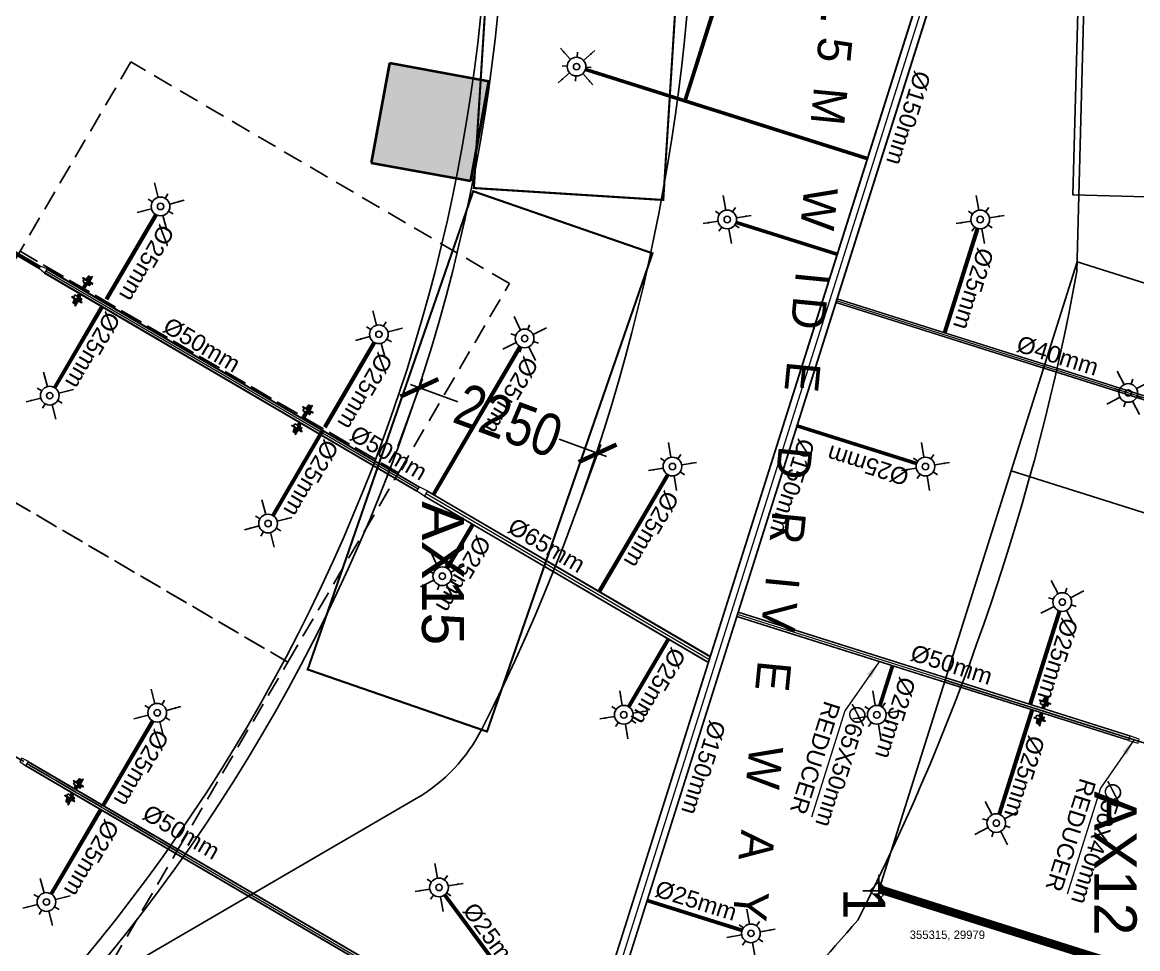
# Model space of a CAD drawing. Header units: inches. Extents: x 257070 to 799932, y -17980 to 269260.
# Drawn here: x 345160 to 358385, y 29292 to 40275 of the extents above; entities that cross this region are included whole.
import ezdxf

# ---------------------------------------------------------------- set-up
doc = ezdxf.new("R2010")
doc.units = ezdxf.units.IN
doc.header["$MEASUREMENT"] = 0
doc.header["$PDMODE"] = 99
doc.header["$PDSIZE"] = 100
doc.linetypes.add('CB_B2_AP$0$Str_00-04$0$HIDDEN4', pattern=[2.38125, 1.5875, -0.79375])
for name, color, linetype in [('0-AES-F-SPRINKLER', 10, 'Continuous'), ('2 wheeler barrier', 170, 'Continuous'), ('basement1_AP$0$A-_ROAD----_E-_-', 2, 'Continuous'), ('DSP_SLAB CO-ORDINATES', 160, 'Continuous'), ('DSP_WALL', 7, 'Continuous'), ('RETAIL', 40, 'Continuous')]:
    doc.layers.add(name, color=color, linetype=linetype)
for name, color, linetype, lineweight in [('0-AES-F-SPRINKLER PIPE', 10, 'Continuous', 15), ('07--DIM-2', 2, 'Continuous', 25), ('E--CONCRETE-4', 4, 'Continuous', 40), ('E--CONCRETE-SHADE', 253, 'Continuous', 20), ('M--TILING-2', 252, 'Continuous', 18), ('TEXT', 7, 'Continuous', 0)]:
    doc.layers.add(name, color=color, linetype=linetype, lineweight=lineweight)
doc.layers.add('A', color=7, linetype='Continuous', true_color=0x469d8b)
doc.layers.add('D', color=7, linetype='Continuous', true_color=0x0096c5)
doc.styles.get("Standard").update_dxf_attribs({"font": 'arial.ttf'})
doc.styles.add('TEXT style 175', font='GOTHIC.TTF')
doc.styles.add('TEXT style 75', font='ARIALN.TTF')
doc.dimstyles.new('75', dxfattribs={"dimscale": 1.5, "dimtxt": 200, "dimasz": 113, "dimexe": 113, "dimexo": 0, "dimgap": 25, "dimtad": 0, "dimdec": 0, "dimrnd": 5, "dimzin": 0, "dimdsep": 46, "dimtxsty": 'TEXT style 75', "dimblk": 'ARCHTICK', "dimcen": 0.09, "dimdle": 113, "dimclrd": 8, "dimclre": 8, "dimclrt": 256, "dimadec": 0, "dimazin": 0, "dimtfac": 1, "dimtdec": 0, "dimtofl": 0, "dimtmove": 1, "dimatfit": 3, "dimldrblk": 'OPEN90', "dimfxl": 0, "dimtolj": 1, "dimtzin": 0, "dimarcsym": 0})
doc.dimstyles.new('ISO-25', dxfattribs={"dimtxt": 2.5, "dimasz": 2.5, "dimexe": 1.25, "dimexo": 0.625, "dimtad": 1, "dimtxsty": 'Standard', "dimcen": 2.5, "dimadec": 0, "dimazin": 0, "dimtfac": 1, "dimtmove": 0, "dimatfit": 3, "dimfxl": 1, "dimarcsym": 0})
doc.dimstyles.new('PLUMBING', dxfattribs={"dimscale": 100, "dimtxt": 1.8, "dimasz": 1.6, "dimexe": 1, "dimexo": 1, "dimgap": 0.5, "dimtad": 2, "dimdec": 0, "dimzin": 0, "dimdsep": 46, "dimtxsty": 'Standard', "dimcen": 1, "dimdle": 1, "dimclrd": 7, "dimclre": 7, "dimclrt": 256, "dimadec": 0, "dimazin": 0, "dimtfac": 1, "dimtdec": 0, "dimtmove": 2, "dimatfit": 3, "dimfxl": 1, "dimtolj": 1, "dimtzin": 0, "dimlwd": -1, "dimlwe": -1, "dimarcsym": 0})

# ---------------------------------------------------------------- blocks, each defined once
blk = doc.blocks.new('axa parking')
at = {"layer": 'RETAIL', "color": 8}
blk.add_lwpolyline([(-98837, 1157627), (-96237, 1157627), (-96237, 1162827), (-98837, 1162827)], close=True, dxfattribs=at)
blk = doc.blocks.new('*U138')
at = {"layer": 'DSP_SLAB CO-ORDINATES', "color": 206}
for p, q in [((0, -188), (0, 188)), ((-188, 0), (188, 0))]:
    blk.add_line(p, q, dxfattribs=at)
at = {"layer": 'DSP_SLAB CO-ORDINATES', "color": 206, "ltscale": 3.5}
blk.add_lwpolyline([(-105, 0), (0, 106), (105, 0), (0, -105), (-105, 0)], dxfattribs=at)
at = {"layer": 'DEFPOINTS', "style": 'TEXT style 175'}
blk.add_attdef('CORDINATE', (367, -572), '', height=100, dxfattribs=at)
at = {"layer": 'DSP_SLAB CO-ORDINATES', "color": 214, "style": 'TEXT style 175'}
blk.add_attdef('NO.', (-422, 33), '', height=500, rotation=270, dxfattribs=at)
blk = doc.blocks.new('_ArchTick')
at = {"color": 0, "linetype": 'ByBlock', "const_width": 0.15}
blk.add_lwpolyline([(-0.5, -0.5), (0.5, 0.5)], dxfattribs=at)
blk = doc.blocks.new('*D351')
at = {"layer": '07--DIM-2', "color": 251, "lineweight": -2, "ltscale": 1000, "transparency": 16777216}
for p, q in [((349614, 35247), (349907, 36047)), ((349762, 35980), (350324, 35774)), ((352087, 35126), (351526, 35333)), ((351727, 34472), (352020, 35271))]:
    blk.add_line(p, q, dxfattribs=at)
at = {"layer": 'DEFPOINTS', "color": 0, "ltscale": 1000, "transparency": 16777216}
for p in [(349868, 35941), (349614, 35247, 0), (351727, 34472, 0)]:
    blk.add_point(p, dxfattribs=at)
at = {"layer": '07--DIM-2', "color": 251, "lineweight": -2, "ltscale": 1000, "transparency": 16777216, "xscale": 350, "yscale": 350, "zscale": 350}
for p, rotation in [((349868, 35941), 159.84583274286), ((351981, 35165), 339.84583274286)]:
    blk.add_blockref('_ArchTick', p, dxfattribs=dict(at, rotation=rotation))
at = {"layer": '07--DIM-2', "ltscale": 1000, "transparency": 16777216, "insert": (350925, 35553), "char_height": 500, "attachment_point": 5, "rotation": 339.8458, "style": 'TEXT style 75'}
blk.add_mtext('\\A1;2250', dxfattribs=at)
blk = doc.blocks.new('_Open90')
at = {"color": 0, "linetype": 'ByBlock', "lineweight": -2}
for p, q in [((-0.5, 0.5), (0, 0)), ((0, 0), (-1, 0)), ((0, 0), (-0.5, -0.5))]:
    blk.add_line(p, q, dxfattribs=at)
blk = doc.blocks.new('A$C3CA070F1')
at = {"layer": '0-AES-F-SPRINKLER'}
h = blk.add_hatch(dxfattribs=at)
h.set_pattern_fill('ANSI31', color=3, scale=0.196883, angle=-34.2335, style=0)
h.set_pattern_definition([(100.766483, (49937.1607, 174049.7081), (1.474466316, 0.280375668), [])])
edge = h.paths.add_edge_path()
edge.add_line((-1, 85), (-1, 84))
edge.add_line((-1, 84), (-6, 84))
edge.add_ellipse((-7, 82), major_axis=(-1.42, -0.27), ratio=1, start_angle=257, end_angle=315)
edge.add_line((-8, 83), (-15, 72))
edge.add_ellipse((-12, 70), major_axis=(-4.25, -0.81), ratio=1, start_angle=-45, end_angle=45)
edge.add_line((-14, 66), (14, 47))
edge.add_line((14, 47), (13, 46))
edge.add_line((13, 46), (-15, 65))
edge.add_ellipse((-12, 70), major_axis=(-5.52, -1.05), ratio=1, start_angle=-45, end_angle=45, ccw=False)
edge.add_line((-16, 73), (-9, 84))
edge.add_ellipse((-7, 82), major_axis=(-2.69, -0.51), ratio=1, start_angle=257, end_angle=315, ccw=False)
edge.add_line((-6, 85), (-1, 85))
h = blk.add_hatch(dxfattribs=at)
h.set_pattern_fill('ANSI31', color=3, scale=0.196883, angle=-124.2335, style=0)
h.set_pattern_definition([(190.766483, (49937.1607, 174049.7081), (-0.280375668, 1.474466316), [])])
edge = h.paths.add_edge_path()
edge.add_line((-1, 54), (7, 48))
edge.add_line((7, 48), (8, 49))
edge.add_line((8, 49), (0, 55))
edge.add_ellipse((-2, 52), major_axis=(-0.69, 3.63), ratio=1, start_angle=315, end_angle=405)
edge.add_line((-6, 54), (-14, 41))
edge.add_ellipse((-11, 39), major_axis=(-0.69, 3.63), ratio=1, start_angle=45, end_angle=135)
edge.add_line((-13, 36), (-9, 33))
edge.add_ellipse((-10, 32), major_axis=(-0.27, 1.42), ratio=1, start_angle=225, end_angle=315, ccw=False)
edge.add_line((-9, 31), (-10, 30))
edge.add_line((-10, 30), (-8, 29))
edge.add_line((-8, 29), (-7, 30))
edge.add_ellipse((-10, 32), major_axis=(-3.3, -0.63), ratio=1, start_angle=135, end_angle=225)
edge.add_line((-8, 35), (-12, 38))
edge.add_ellipse((-11, 39), major_axis=(-1.75, -0.33), ratio=1, start_angle=-45, end_angle=45, ccw=False)
edge.add_line((-13, 40), (-4, 53))
edge.add_ellipse((-2, 52), major_axis=(-1.75, -0.33), ratio=1, start_angle=225, end_angle=315, ccw=False)
at = {"layer": '0-AES-F-SPRINKLER', "color": 3}
for p, q in [((-98, 39), (-97, 43)), ((-98, 38), (-98, 39)), ((-98, 39), (-98, 39)), ((-98, 39), (-98, 39)), ((-98, 37), (-98, 38)), ((-98, 38), (-98, 38)), ((-98, 38), (-98, 38)), ((-98, 38), (-98, 38)), ((-98, 38), (-98, 38)), ((-98, 38), (-98, 38)), ((-98, 38), (-98, 38)), ((-98, 38), (-98, 38)), ((-98, 38), (-98, 38)), ((-98, 38), (-98, 38)), ((-96, 37), (-98, 37)), ((-98, 37), (-98, 37)), ((-98, 37), (-98, 37)), ((-98, 37), (-98, 37)), ((-98, 37), (-98, 37)), ((-98, 37), (-98, 37)), ((-98, 37), (-98, 37)), ((-98, 37), (-98, 37)), ((-98, 37), (-98, 37)), ((-98, 37), (-98, 37)), ((-98, 37), (-98, 37)), ((-98, 37), (-98, 37)), ((-98, 37), (-98, 37)), ((-98, 37), (-98, 37)), ((-98, 37), (-98, 37)), ((-98, 37), (-98, 37)), ((-98, 37), (-98, 37)), ((-97, 37), (-98, 37)), ((-98, 37), (-98, 37)), ((-98, 37), (-98, 37)), ((-98, 37), (-98, 37)), ((-98, 37), (-98, 37)), ((-98, 37), (-98, 37)), ((-98, 37), (-98, 37)), ((-98, 37), (-98, 37)), ((-98, 37), (-98, 37)), ((-98, 37), (-98, 37)), ((-98, 37), (-98, 37)), ((-98, 37), (-98, 37)), ((-98, 37), (-98, 37)), ((-98, 37), (-98, 37)), ((-97, 45), (-79, 71)), ((-96, 40), (-97, 40)), ((-97, 40), (-97, 40)), ((-97, 40), (-97, 40)), ((-97, 40), (-97, 39)), ((-97, 39), (-97, 39)), ((-97, 39), (-97, 39)), ((-97, 39), (-97, 39)), ((-97, 39), (-97, 39)), ((-97, 39), (-97, 39)), ((-97, 39), (-97, 39)), ((-97, 39), (-97, 39)), ((-97, 39), (-97, 38)), ((-97, 38), (-97, 38)), ((-97, 38), (-97, 38)), ((-97, 38), (-97, 38)), ((-97, 38), (-97, 38)), ((-97, 38), (-97, 38)), ((-97, 38), (-97, 38)), ((-97, 38), (-97, 38)), ((-97, 38), (-97, 38)), ((-97, 38), (-97, 38)), ((-97, 38), (-97, 38)), ((-97, 38), (-97, 37)), ((-97, 37), (-97, 37)), ((-97, 37), (-97, 37)), ((-97, 37), (-97, 37)), ((-95, 46), (-96, 42)), ((-96, 42), (-96, 42)), ((-96, 42), (-96, 41)), ((-96, 41), (-96, 41)), ((-96, 41), (-96, 41)), ((-96, 41), (-96, 41)), ((-96, 41), (-96, 41)), ((-96, 41), (-96, 41)), ((-96, 41), (-96, 41)), ((-96, 41), (-96, 41)), ((-96, 41), (-96, 41)), ((-96, 41), (-96, 40)), ((-96, 40), (-96, 40)), ((-96, 40), (-96, 40)), ((-96, 40), (-96, 40)), ((-96, 40), (-96, 40)), ((-95, 37), (-96, 37)), ((-96, 37), (-96, 37)), ((-96, 37), (-96, 37)), ((-96, 37), (-96, 37)), ((-96, 37), (-96, 37)), ((-94, 38), (-95, 38)), ((-95, 38), (-95, 38)), ((-95, 38), (-95, 38)), ((-95, 38), (-95, 38)), ((-95, 38), (-95, 38)), ((-95, 38), (-95, 38)), ((-95, 38), (-95, 38)), ((-95, 38), (-95, 38)), ((-95, 38), (-95, 38)), ((-95, 38), (-95, 37)), ((-95, 37), (-95, 37)), ((-95, 37), (-95, 37)), ((-95, 37), (-95, 37)), ((-95, 37), (-95, 37)), ((-95, 37), (-95, 37)), ((-95, 37), (-95, 37)), ((-95, 37), (-95, 37)), ((-95, 37), (-95, 37)), ((-95, 37), (-95, 37)), ((-95, 37), (-95, 37)), ((-95, 37), (-95, 37)), ((-95, 37), (-95, 37)), ((-95, 37), (-95, 37)), ((-95, 37), (-95, 37)), ((-95, 37), (-95, 37)), ((-95, 37), (-95, 37)), ((-94, 88), (-93, 90)), ((-72, 73), (-94, 88)), ((-94, 43), (-94, 48)), ((-93, 43), (-94, 43)), ((-94, 43), (-94, 43)), ((-94, 43), (-94, 43)), ((-94, 43), (-94, 43)), ((-94, 43), (-94, 43)), ((-94, 43), (-94, 41)), ((-94, 43), (-94, 43)), ((-94, 43), (-94, 43)), ((-94, 43), (-94, 43)), ((-94, 43), (-94, 43)), ((-94, 43), (-94, 43)), ((-94, 43), (-94, 43)), ((-94, 43), (-94, 43)), ((-94, 43), (-94, 43)), ((-94, 43), (-94, 43)), ((-94, 43), (-94, 43)), ((-94, 43), (-94, 43)), ((-94, 41), (-94, 41)), ((-94, 41), (-94, 41)), ((-94, 41), (-94, 41)), ((-94, 41), (-94, 41)), ((-94, 41), (-94, 41)), ((-94, 41), (-94, 41)), ((-94, 41), (-94, 41)), ((-94, 41), (-94, 40)), ((-94, 40), (-94, 40)), ((-94, 40), (-94, 40)), ((-94, 40), (-94, 40)), ((-94, 40), (-94, 40)), ((-94, 40), (-94, 40)), ((-94, 40), (-94, 40)), ((-94, 40), (-94, 40)), ((-94, 40), (-94, 39)), ((-94, 39), (-94, 39)), ((-94, 39), (-94, 39)), ((-94, 39), (-94, 39)), ((-94, 39), (-94, 39)), ((-94, 39), (-94, 39)), ((-94, 39), (-94, 39)), ((-94, 39), (-94, 39)), ((-94, 39), (-94, 38)), ((-93, 90), (-59, 67)), ((-93, 47), (-93, 49)), ((-91, 47), (-93, 43)), ((-93, 46), (-93, 47)), ((-92, 46), (-93, 46)), ((-93, 46), (-93, 46)), ((-93, 46), (-93, 46)), ((-93, 46), (-93, 46)), ((-93, 46), (-93, 46)), ((-93, 46), (-93, 46)), ((-93, 46), (-93, 46)), ((-93, 46), (-93, 46)), ((-93, 46), (-93, 46)), ((-93, 46), (-93, 46)), ((-93, 46), (-93, 46)), ((-93, 46), (-93, 46)), ((-93, 46), (-93, 46)), ((-93, 46), (-93, 46)), ((-93, 46), (-93, 46)), ((-93, 46), (-93, 46)), ((-93, 46), (-93, 46)), ((-93, 46), (-93, 46)), ((-93, 46), (-93, 46)), ((-93, 46), (-93, 46)), ((-91, 42), (-93, 43)), ((-93, 43), (-93, 43)), ((-93, 43), (-93, 43)), ((-93, 43), (-93, 43)), ((-93, 43), (-93, 43)), ((-93, 43), (-93, 43)), ((-93, 43), (-93, 43)), ((-93, 43), (-93, 43)), ((-93, 43), (-93, 43)), ((-93, 43), (-93, 43)), ((-93, 43), (-93, 43)), ((-93, 43), (-93, 43)), ((-93, 43), (-93, 43)), ((-93, 43), (-93, 43)), ((-93, 43), (-93, 43)), ((-93, 43), (-93, 43)), ((-93, 43), (-93, 43)), ((-93, 43), (-93, 43)), ((-93, 43), (-93, 43)), ((-93, 43), (-93, 43)), ((-93, 43), (-93, 43)), ((-93, 43), (-93, 43)), ((-93, 43), (-93, 43)), ((-85, 66), (-92, 55)), ((-90, 50), (-92, 46)), ((-92, 46), (-92, 46)), ((-92, 46), (-92, 46)), ((-92, 46), (-92, 46)), ((-92, 46), (-92, 46)), ((-92, 46), (-92, 46)), ((-90, 47), (-91, 47)), ((-90, 43), (-91, 42)), ((-91, 42), (-91, 42)), ((-91, 42), (-91, 42)), ((-91, 42), (-91, 42)), ((-91, 42), (-91, 42)), ((-91, 42), (-91, 42)), ((-91, 42), (-91, 42)), ((-91, 42), (-91, 42)), ((-91, 42), (-91, 42)), ((-91, 42), (-91, 42)), ((-91, 42), (-91, 42)), ((-91, 42), (-91, 42)), ((-91, 42), (-91, 42)), ((-91, 42), (-91, 42)), ((-91, 42), (-91, 42)), ((-91, 42), (-91, 42)), ((-88, 57), (-90, 49)), ((-89, 54), (-90, 51)), ((-90, 50), (-90, 50)), ((-88, 47), (-90, 43)), ((-90, 47), (-88, 47)), ((-90, 43), (-90, 43)), ((-90, 43), (-90, 43)), ((-90, 43), (-90, 43)), ((-89, 55), (-89, 55)), ((-88, 46), (-88, 47)), ((-87, 59), (-87, 59)), ((-87, 59), (-87, 59)), ((-86, 57), (-87, 49)), ((-87, 49), (-83, 28)), ((-85, 58), (-85, 58)), ((-77, 43), (-85, 49)), ((-83, 28), (-60, 9)), ((-77, 70), (-82, 63)), ((-80, 66), (-82, 67)), ((-45, 31), (-81, -23)), ((-78, 63), (-80, 65)), ((-79, 71), (-77, 70)), ((-71, 26), (-79, 31)), ((-57, 13), (-79, 28)), ((-70, 64), (-78, 63)), ((-78, -29), (-40, 27)), ((-69, 55), (-75, 59)), ((-66, 54), (-74, 42)), ((-74, 42), (-71, 26)), ((-73, 44), (-71, 43)), ((-69, 47), (-72, 43)), ((-71, 43), (-70, 43)), ((-71, 26), (-55, 15)), ((-70, 43), (-66, 49)), ((-66, 50), (-68, 52)), ((-61, 65), (-67, 69)), ((-62, 66), (-67, 65)), ((-50, 57), (-66, 54)), ((-66, 49), (-66, 50)), ((-47, 28), (-63, 40)), ((-59, 67), (-61, 65)), ((-57, 67), (-60, 66)), ((-60, 44), (-42, 32)), ((-50, 57), (-58, 62)), ((-19, 46), (-57, 67)), ((-17, 37), (-55, 63)), ((-29, 42), (-50, 57)), ((-13, 9), (-45, 31)), ((-36, 42), (-44, 30)), ((-43, 33), (-35, 46)), ((-39, -30), (-13, 9)), ((-37, 25), (-28, 38)), ((-35, 41), (-36, 42)), ((-32, 32), (-35, 39)), ((-30, 52), (-16, 73)), ((-29, 20), (-17, 37)), ((-28, 38), (-26, 40)), ((-21, 32), (-28, 37)), ((-23, 16), (-12, 33)), ((-1, 26), (-23, -9)), ((-22, 15), (-12, 31)), ((-9, 32), (-21, 14)), ((2, 24), (-20, -11)), ((-20, -8), (-1, 22)), ((-17, 37), (-19, 46)), ((-19, 13), (-10, 29)), ((-7, 30), (-18, 12)), ((-17, 37), (-17, 37)), ((4, 22), (-17, -13)), ((-17, -10), (1, 20)), ((-16, 73), (-9, 84)), ((-16, 11), (-7, 27)), ((-8, 83), (-15, 72)), ((13, 46), (-15, 65)), ((-4, 28), (-15, 10)), ((-1, 84), (-14, 66)), ((-14, 66), (14, 47)), ((-6, 54), (-14, 41)), ((-12, 33), (-14, 33)), ((-14, -15), (7, 20)), ((-14, -12), (4, 18)), ((-13, 40), (-4, 53)), ((-13, 36), (-9, 33)), ((-13, 9), (-4, 24)), ((-2, 34), (-12, 41)), ((-8, 35), (-12, 38)), ((-12, 31), (-12, 33)), ((-9, 32), (-12, 31)), ((7, 16), (-11, -13)), ((-10, 29), (-9, 32)), ((-9, 31), (-10, 30)), ((-7, 30), (-10, 29)), ((-10, 30), (-8, 29)), ((9, 17), (-10, -14)), ((-9, -13), (9, 13)), ((-8, 29), (-7, 30)), ((8, 49), (-7, 27)), ((-7, 27), (-7, 30)), ((-4, 28), (-7, 27)), ((-6, 85), (-1, 85)), ((-1, 84), (-6, 84)), ((5, 44), (-5, 51)), ((-4, 24), (-4, 28)), ((-1, 26), (-4, 24)), ((-1, 85), (-1, 84)), ((-1, 54), (7, 48)), ((13, 46), (-1, 25)), ((-1, 22), (-1, 26)), ((2, 24), (-1, 22)), ((8, 49), (0, 55)), ((1, 20), (2, 24)), ((4, 22), (1, 20)), ((4, 18), (4, 22)), ((7, 20), (4, 18)), ((7, 48), (8, 49)), ((7, 16), (7, 20)), ((9, 17), (7, 16)), ((9, 15), (9, 17)), ((14, 47), (13, 46)), ((-82, -25), (-80, -30)), ((-80, -30), (-78, -29)), ((-66, -11), (-39, -30)), ((-23, -7), (-23, -9)), ((-23, -9), (-20, -8)), ((-20, -8), (-20, -11)), ((-20, -11), (-17, -10)), ((-17, -10), (-17, -13)), ((-17, -13), (-14, -12)), ((-14, -12), (-14, -15)), ((-14, -15), (-11, -13)), ((-11, -13), (-11, -14)), ((-11, -14), (-11, -14))]:
    blk.add_line(p, q, dxfattribs=at)
for centre, major_axis, start_param, end_param in [((-95, 43), (-0.41, 2.13), 0.784914, 1.034983), ((-95, 43), (-2.74, -0.52), -0.560204, -0.324923), ((-93, 46), (-0.51, 2.68), 0.787914, 1.247507), ((-93, 48), (-1.75, -0.33), -0.775969, -0.160442), ((-91, 54), (-0.29, 1.52), 0.785398, 2.356194), ((-92, 49), (-0.33, 1.74), 0.791774, 1.412986), ((-89, 55), (-0.103, 0.54), 0.916881, 1.969618), ((-93, 51), (-3.09, -0.59), 2.526084, 2.789089), ((-95, 50), (-5.72, -1.09), 2.374727, 2.798549), ((-91, 55), (-0.33, 1.74), 4.197625, 4.773282), ((-84, 57), (-3.79, -0.72), -0.784768, -0.363877), ((-93, 50), (-5.72, -1.09), 2.377207, 2.798549), ((-80, 54), (-1.57, 8.26), 0.010205, 0.785398), ((-84, 56), (-0.35, 1.85), 0.785501, 1.132999), ((-83, 65), (-1.52, -0.29), 3.926991, 5.497787), ((-80, 54), (-5.9, -1.12), 4.155645, 5.497787), ((-80, 54), (-8.26, -1.57), 4.155621, 4.722594), ((-75, 68), (-8.26, -1.57), 1.014052, 3.151797), ((-75, 63), (-2.79, -0.53), -0.113999, 0.093951), ((-75, 68), (-1.12, 5.9), 2.584882, 5.497787), ((-75, 46), (-0.53, 2.79), 2.356194, 3.926991), ((-75, 68), (-1.57, 8.26), 4.722594, 5.497787), ((-70, 53), (-2.79, -0.53), 2.356194, 3.926991), ((-65, 44), (-3.72, -0.71), -0.403281, 1.321745), ((-65, 44), (-0.71, 3.72), 4.96144, 6.686466), ((-65, 37), (-0.56, 2.96), 5.497794, 6.034125), ((-59, 47), (-2.96, -0.56), 0.24906, 0.785391), ((-60, 60), (-2.83, -0.54), 3.926991, 4.712389), ((-33, 40), (-0.45, 2.36), 0.803442, 1.867502), ((-30, 39), (-2.79, -0.53), 2.356194, 3.926991), ((-24, 39), (-0.53, 2.79), 5.497787, 7.068583), ((-12, 70), (-5.52, -1.05), -0.785398, 0.785398), ((-15, 35), (-0.54, 2.83), 0.785398, 3.403392), ((-12, 70), (-4.25, -0.81), -0.785398, 0.785398), ((-11, 39), (-0.69, 3.63), 0.785398, 2.356194), ((-11, 39), (-1.75, -0.33), -0.785398, 0.785398), ((-7, 82), (-2.69, -0.51), 4.485496, 5.497787), ((-10, 32), (-0.27, 1.42), 3.926991, 5.497787), ((-7, 82), (-1.42, -0.27), 4.485496, 5.497787), ((-10, 32), (-3.3, -0.63), 2.356194, 3.926991), ((-2, 52), (-0.69, 3.63), 5.497787, 7.068583), ((-2, 52), (-1.75, -0.33), 3.926991, 5.497787), ((6, 14), (-0.54, 2.83), 3.926991, 4.712389), ((-79, -24), (-0.51, 2.69), 0.785398, 1.797689), ((-11, -11), (-2.83, -0.54), 1.570796, 2.356194)]:
    blk.add_ellipse(centre, major_axis=major_axis, ratio=1, start_param=start_param, end_param=end_param, dxfattribs=at)
at = {"layer": '0-AES-F-SPRINKLER', "color": 3, "extrusion": (0, 0, -1)}
for centre, major_axis, start_param, end_param in [((-86, 47), (-0.53, 2.79), -0.113999, 0.785398), ((-77, 34), (-0.54, 2.83), 3.926991, 4.712389)]:
    blk.add_ellipse(centre, major_axis=major_axis, ratio=1, start_param=start_param, end_param=end_param, dxfattribs=at)
blk = doc.blocks.new('*U603')
at = {"layer": '0-AES-F-SPRINKLER'}
for p, q in [((171672, 56809), (171672, 56871)), ((171562, 56699), (171500, 56699)), ((171783, 56699), (171845, 56699)), ((171672, 56588), (171672, 56526))]:
    blk.add_line(p, q, dxfattribs=at)
for radius in [111, 37.8]:
    blk.add_circle((171672, 56699), radius, dxfattribs=at)
at = {"layer": '0-AES-F-SPRINKLER PIPE'}
for points, override in [([(171468, 56903), (171594, 56777)], {"dimasz": 70, "dimtad": 0, "dimfxl": 13, "dimarcsym": 1}), ([(171877, 56903), (171751, 56777)], {"dimasz": 70, "dimtad": 0, "dimfxl": 13, "dimarcsym": 1}), ([(171468, 56494), (171594, 56620)], {"dimasz": 70, "dimtad": 0, "dimfxl": 13, "dimarcsym": 1}), ([(171877, 56494), (171751, 56620)], {"dimasz": 70, "dimgap": 0.625, "dimtad": 0, "dimfxl": 13, "dimarcsym": 1})]:
    blk.add_leader(points, dimstyle='ISO-25', override=override, dxfattribs=at)

msp = doc.modelspace()

# ---------------------------------------------------------------- hatches: boundary and pattern name
at = {"layer": 'E--CONCRETE-SHADE', "ltscale": 3.5}
h = msp.add_hatch(color=8, dxfattribs=at)
h.dxf.hatch_style = 1
h.paths.add_polyline_path([(350692.7, 39574.5), (349512, 39788.8), (349297.7, 38608), (350478.4, 38393.8)])

# ---------------------------------------------------------------- linework, layer by layer
at = {"layer": '0-AES-F-SPRINKLER PIPE', "ltscale": 1000, "elevation": 0}
for points in [[(347721.3, 59265.1), (351347.3, 57497.2, -0.198641), (351461.3, 57368.4), (356550.6, 42644.1, -0.1609797), (356552.5, 42502.9), (352306.7, 29047.4, -0.1582105), (352226, 28934.3), (351091, 28093.6)], [(347724.5, 59271.9), (351350.5, 57503.9, -0.198641), (351468.4, 57370.9), (356557.7, 42646.6, -0.1609797), (356559.7, 42500.7), (352313.8, 29045.1, -0.1582105), (352230.5, 28928.2), (351095.5, 28087.6)], [(347652.2, 59123.6), (351278.2, 57355.6, -0.198641), (351312.4, 57317), (356401.7, 42592.7, -0.1609797), (356402.3, 42550.3), (352156.5, 29094.8, -0.1582105), (352132.3, 29060.8), (350997.3, 28220.2)], [(347655.5, 59130.3), (351281.5, 57362.4, -0.198641), (351319.5, 57319.4), (356408.8, 42595.1, -0.1609797), (356409.5, 42548.1), (352163.6, 29092.5, -0.1582105), (352136.7, 29054.8), (351001.7, 28214.1)], [(347688.4, 59197.7), (351314.4, 57429.8, -0.198641), (351390.4, 57343.9), (356479.7, 42619.6, -0.1609797), (356481, 42525.5), (352235.1, 29069.9, -0.1582105), (352181.4, 28994.5), (351046.4, 28153.9)], [(345218.7, 31485.6), (349248.3, 29125.7, -0.1012188), (349263.3, 29112.3), (350302.7, 27708.9)], [(345231.4, 31507.2), (349261, 29147.3, -0.1012188), (349283.3, 29127.2), (350322.8, 27723.7)], [(345233.9, 31511.5), (349263.5, 29151.6, -0.1012188), (349287.4, 29130.2), (350326.8, 27726.7)], [(345203.6, 31459.7), (349233.2, 29099.8, -0.1012188), (349239.1, 29094.5), (350278.6, 27691)], [(345206.1, 31464), (349235.7, 29104.1, -0.1012188), (349243.2, 29097.4), (350282.6, 27694)]]:
    msp.add_lwpolyline(points, format="xyb", dxfattribs=at)
for points in [[(353470.7, 40837.3), (353005.9, 39364.3)], [(353473.4, 40836), (353008.8, 39363.4)], [(353485.1, 40831.6), (353020.7, 39359.7)], [(353497.3, 40828.5), (353032.6, 39355.9)], [(353500.3, 40827.9), (353035.5, 39355)], [(351832.2, 39702.2), (355171.1, 38648.6)], [(351833.5, 39704.9), (355172, 38651.5)], [(351837.9, 39716.6), (355175.8, 38663.4)], [(351841, 39728.8), (355179.6, 38675.3)], [(351841.6, 39731.7), (355180.5, 38678.2)], [(346731.1, 38005.3), (346141.8, 36999)], [(346733.5, 38003.5), (346144.4, 36997.5)], [(346744, 37996.6), (346155.2, 36991.1)], [(346755.1, 37990.9), (346165.9, 36984.8)], [(346757.9, 37989.7), (346168.5, 36983.3)], [(353618.5, 37889.5), (354812.7, 37512.6)], [(353619.8, 37892.2), (354813.6, 37515.5)], [(353624.2, 37903.9), (354817.4, 37527.4)], [(353627.3, 37916), (354821.1, 37539.3)], [(353627.8, 37919), (354822, 37542.2)], [(356470.7, 37837.3), (356079.7, 36598.3)], [(356473.4, 37836), (356082.6, 36597.4)], [(356485.1, 37831.6), (356094.5, 36593.6)], [(356497.3, 37828.5), (356106.4, 36589.9)], [(356500.3, 37827.9), (356109.3, 36589)], [(345895.7, 37173.2), (345861.8, 37115.4)], [(345898.3, 37171.7), (345864.4, 37113.9)], [(345909, 37165.4), (345875.2, 37107.5)], [(345831.5, 37063.6), (345817.6, 37039.9)], [(345834.1, 37062.1), (345820.2, 37038.4)], [(345844.8, 37055.8), (345831, 37032.1)], [(345855.6, 37049.4), (345841.8, 37025.8)], [(345858.2, 37047.9), (345844.3, 37024.2)], [(345919.8, 37159.1), (345885.9, 37101.2)], [(345922.4, 37157.6), (345888.5, 37099.7)], [(346090.7, 36911.8), (345528.2, 35951.2)], [(346093.3, 36910.3), (345530.9, 35950)], [(346104.1, 36903.9), (345542.1, 35944.3)], [(346114.9, 36897.6), (345552.5, 35937.4)], [(359590, 35440.3), (354807.9, 36949.3)], [(359591.2, 35444.1), (354809.2, 36953.1)], [(359597.2, 35463.2), (354815.2, 36972.2)], [(359603.2, 35482.3), (354821.2, 36991.2)], [(359604.5, 35486.1), (354822.4, 36995.1)], [(346117.5, 36896.1), (345554.9, 35935.5)], [(349319.9, 36489.3), (348730.5, 35482.9)], [(349322.3, 36487.4), (348733.1, 35481.4)], [(349332.7, 36480.5), (348743.9, 35475.1)], [(349343.8, 36474.8), (348754.7, 35468.8)], [(349346.6, 36473.6), (348757.3, 35467.2)], [(351047.8, 36439.7), (350022.3, 34688.6)], [(351050.2, 36437.9), (350024.9, 34687.1)], [(351060.6, 36430.9), (350035.7, 34680.8)], [(351071.8, 36425.2), (350046.5, 34674.5)], [(351074.5, 36424), (350049, 34673)], [(348505.6, 35644.7), (348471.8, 35586.9)], [(348508.2, 35643.2), (348474.3, 35585.3)], [(348519, 35636.9), (348485.1, 35579)], [(348529.8, 35630.6), (348495.9, 35572.7)], [(348532.4, 35629.1), (348498.5, 35571.2)], [(348441.4, 35535.1), (348427.6, 35511.4)], [(348444, 35533.6), (348430.1, 35509.9)], [(348454.8, 35527.3), (348440.9, 35503.6)], [(348465.6, 35520.9), (348451.7, 35497.2)], [(348468.2, 35519.4), (348454.3, 35495.7)], [(355759.9, 35026.6), (354342.4, 35473.9)], [(355760.4, 35029.6), (354343.3, 35476.8)], [(355763.5, 35041.7), (354347.1, 35488.7)], [(355767.9, 35053.4), (354350.8, 35500.6)], [(355769.2, 35056.2), (354351.7, 35503.5)], [(348706.3, 35441.5), (348116.9, 34435.1)], [(348708.8, 35440), (348119.7, 34433.9)], [(348719.6, 35433.6), (348130.8, 34428.2)], [(348730.4, 35427.3), (348141.2, 34421.3)], [(348733, 35425.8), (348143.6, 34419.5)], [(352800.4, 34921.5), (351989.3, 33536.7)], [(352802.8, 34919.7), (351991.9, 33535.1)], [(352813.2, 34912.7), (352002.7, 33528.8)], [(352824.3, 34907), (352013.5, 33522.5)], [(352827.1, 34905.8), (352016.1, 33521)], [(350486.1, 34327.8), (350183, 33810.4)], [(350488.6, 34326.3), (350185.8, 33809.2)], [(350499.4, 34320), (350197, 33803.5)], [(350510.2, 34313.7), (350207.4, 33796.6)], [(350512.8, 34312.2), (350209.8, 33794.8)], [(358274.9, 31759.4), (353632.6, 33224.3)], [(358276.4, 31764.2), (353634.1, 33229.1)], [(358283.9, 31788.1), (353641.6, 33252.9)], [(358291.5, 31811.9), (353649.1, 33276.8)], [(358293, 31816.7), (353650.6, 33281.5)], [(357443.6, 33301.3), (357091.5, 32185.3)], [(357446.4, 33300), (357094.4, 32184.4)], [(357458.1, 33295.6), (357106.3, 32180.6)], [(357470.2, 33292.5), (357118.2, 32176.9)], [(357473.2, 33292), (357121.1, 32176)], [(352804.7, 32969.9), (352334.5, 32167)], [(352807.3, 32968.4), (352337.2, 32165.9)], [(352818, 32962.1), (352348.4, 32160.2)], [(352828.8, 32955.8), (352358.8, 32153.2)], [(352831.4, 32954.3), (352361.2, 32151.4)], [(355460.1, 32647.6), (355310.6, 32173.8)], [(355463, 32646.7), (355313.6, 32173.3)], [(355474.9, 32643), (355325.7, 32170.2)], [(355486.8, 32639.2), (355337.4, 32165.8)], [(355489.7, 32638.3), (355340.2, 32164.5)], [(357255, 32171.4), (357247.2, 32146.6)], [(357257.9, 32170.5), (357250.1, 32145.7)], [(357269.8, 32166.8), (357262, 32142)], [(357281.8, 32163), (357273.9, 32138.2)], [(357284.6, 32162.1), (357276.8, 32137.3)], [(357118.7, 32130.6), (356727.3, 30890.2)], [(357121.6, 32129.7), (356730.3, 30889.7)], [(357133.5, 32125.9), (356742.4, 30886.6)], [(357145.4, 32122.2), (356754.1, 30882.2)], [(357148.3, 32121.2), (356756.9, 30880.9)], [(357229.2, 32089.4), (357221.3, 32064.6)], [(357232, 32088.5), (357224.2, 32063.7)], [(357244, 32084.8), (357236.1, 32060)], [(357255.9, 32081), (357248, 32056.2)], [(357258.7, 32080.1), (357250.9, 32055.3)], [(346692, 32002.2), (346105.6, 31001)], [(346694.4, 32000.3), (346108.2, 30999.5)], [(346704.8, 31993.4), (346119, 30993.2)], [(346715.9, 31987.7), (346129.8, 30986.8)], [(346718.7, 31986.5), (346132.4, 30985.3)], [(345784.8, 31212.1), (345774.7, 31194.8)], [(345787.4, 31210.5), (345777.2, 31193.3)], [(345744.3, 31143), (345734.2, 31125.8)], [(345746.9, 31141.5), (345736.8, 31124.3)], [(345757.7, 31135.2), (345747.6, 31117.9)], [(345768.5, 31128.9), (345758.4, 31111.6)], [(345771.1, 31127.4), (345761, 31110.1)], [(345798.1, 31204.2), (345788, 31187)], [(345808.9, 31197.9), (345798.8, 31180.7)], [(345811.5, 31196.4), (345801.4, 31179.1)], [(346075.3, 30949.2), (345489, 29948)], [(346077.9, 30947.7), (345491.7, 29946.8)], [(346088.7, 30941.4), (345502.9, 29941.1)], [(346099.5, 30935.1), (345513.3, 29934.2)], [(346102, 30933.5), (345515.7, 29932.4)], [(350154.3, 29920.4), (351264.6, 28421.3)], [(350157, 29921.9), (351267.1, 28423.1)], [(350167.4, 29928.7), (351277.1, 28430.5)], [(350177.1, 29936.8), (351287.1, 28438)], [(350179.2, 29938.8), (351289.6, 28439.8)], [(353690.8, 29491.7), (352566.7, 29846.4)], [(353691.3, 29494.7), (352567.6, 29849.3)], [(353694.4, 29506.8), (352571.3, 29861.2)], [(353698.8, 29518.5), (352575.1, 29873.1)], [(353700.1, 29521.3), (352576, 29876)]]:
    msp.add_lwpolyline(points, dxfattribs=at)
at = {"layer": '0-AES-F-SPRINKLER PIPE', "ltscale": 1000}
for points in [[(344361.6, 40094.7), (343443, 38526.1, 0.4142136), (343457.4, 38470.7), (345360.2, 37356.4)], [(344364, 40092.9), (343445.6, 38524.6, 0.4142136), (343459, 38473.3), (345361.7, 37359)], [(344374.4, 40085.9), (343456.3, 38518.3, 0.4142136), (343465.3, 38484.1), (345368, 37369.8)], [(344385.5, 40080.2), (343467.1, 38512, 0.4142136), (343471.6, 38494.9), (345374.3, 37380.6)], [(344388.3, 40079), (343469.7, 38510.5, 0.4142136), (343473.1, 38497.5), (345375.9, 37383.2)]]:
    msp.add_lwpolyline(points, format="xyb", dxfattribs=at)
for points in [[(345453.7, 37354.4), (345423.3, 37302.6), (345360.2, 37356.4), (345375.9, 37383.2)], [(349966, 34721.6), (349927.1, 34655.2), (349839.3, 34716.4), (349869.6, 34768.2)]]:
    msp.add_lwpolyline(points, close=True, dxfattribs=at)
for points in [[(345423.3, 37302.6), (349839.3, 34716.4)], [(345425.9, 37306.9), (349841.8, 34720.7)], [(345438.5, 37328.5), (349854.5, 34742.3)], [(345451.1, 37350.1), (349867.1, 34763.9)], [(345453.7, 37354.4), (349869.6, 34768.2)], [(349927.1, 34655.2), (353279.9, 32691.6)], [(349930.2, 34660.3), (353282.9, 32696.8)], [(349946.6, 34688.4), (353299.3, 32724.9)], [(349963, 34716.4), (353315.7, 32752.9)], [(349966, 34721.6), (353318.8, 32758.1)]]:
    msp.add_lwpolyline(points, dxfattribs=at)
at = {"layer": '0-AES-F-SPRINKLER PIPE', "ltscale": 1000, "elevation": 0}
for points in [[(358293, 31816.7), (358274.9, 31759.4), (358389.7, 31729.5), (358404.1, 31775.3)], [(345153.3, 31551.8), (345129, 31510.3), (345203.6, 31459.7), (345233.9, 31511.5)]]:
    msp.add_lwpolyline(points, close=True, dxfattribs=at)
at = {"layer": '2 wheeler barrier', "color": 8, "ltscale": 1000, "const_width": 25, "elevation": 0}
for points in [[(350514.2, 38310.1), (352759.8, 38168.6), (353137.2, 44156.7), (350891.6, 44298.2)], [(350506.6, 38272.1), (352632.8, 37536.1), (350670.2, 31866.2), (348544, 32602.2)]]:
    msp.add_lwpolyline(points, close=True, dxfattribs=at)
at = {"layer": '2 wheeler barrier', "color": 8, "const_width": 100, "elevation": 0}
msp.add_lwpolyline([(355320.8, 29996.7), (360279.8, 28431.9), (362159.1, 28473.2)], dxfattribs=at)
at = {"layer": 'A', "color": 8, "ltscale": 1000, "elevation": 0}
msp.add_lwpolyline([(348856.8, 51071), (340648.2, 48301.2, -0.5269947), (331366.7, 30407.3), (332242.5, 21798.7, 0.5085007), (348856.8, 51071, 2.4611086)], format="xyb", dxfattribs=at)
at = {"layer": 'basement1_AP$0$A-_ROAD----_E-_-', "color": 8}
msp.add_line((349830.6, 31071.4, 0), (345748.4, 28696, 0), dxfattribs=at)
at = {"layer": 'basement1_AP$0$A-_ROAD----_E-_-', "color": 8, "elevation": 0}
msp.add_lwpolyline([(357665, 37320.2), (358260.9, 59961.6)], dxfattribs=at)
at = {"layer": 'basement1_AP$0$A-_ROAD----_E-_-', "color": 8}
for centre, radius, start, end in [((329843.3, 42439.4, 0), 23288.8, 333.07718, 19.51561), ((329843.3, 42439.4, 0), 28288.8, 333.07718, 349.57423), ((348824.7, 32800.1, 0), 2000, 300.19509, 333.07718), ((412301.8, -20644.7, 0), 76180.9, 138.704267, 141.104019)]:
    msp.add_arc(centre, radius, start, end, dxfattribs=at)
at = {"layer": 'DSP_WALL', "color": 8, "ltscale": 3.5}
for radius, start, end in [(21026.8, 275.96564, 24.82218), (20826.8, 276.51506, 24.32853)]:
    msp.add_arc((329879.4, 42491, 0), radius, start, end, dxfattribs=at)
at = {"layer": 'E--CONCRETE-4', "color": 8, "ltscale": 10}
for p, q in [((349512, 39788.8, 0), (349297.7, 38608, 0)), ((350692.7, 39574.5, 0), (349512, 39788.8, 0)), ((350478.4, 38393.8, 0), (350692.7, 39574.5, 0)), ((349297.7, 38608, 0), (350478.4, 38393.8, 0))]:
    msp.add_line(p, q, dxfattribs=at)
at = {"layer": 'RETAIL', "color": 8, "linetype": 'CB_B2_AP$0$Str_00-04$0$HIDDEN4', "ltscale": 150, "elevation": 0}
for points in [[(346448.4, 39804.7), (345134.4, 37561.1), (349621.6, 34933.3), (350935.5, 37176.8)], [(345134.4, 37561.2), (343820.4, 35317.6), (348307.6, 32689.7), (349621.5, 34933.3)], [(343820.4, 35317.6), (342506.5, 33074), (346993.6, 30446.2), (348307.6, 32689.7)], [(342506.5, 33074), (341192.6, 30830.5), (345679.7, 28202.6), (346993.6, 30446.2)]]:
    msp.add_lwpolyline(points, close=True, dxfattribs=at)

# ---------------------------------------------------------------- block references
at = {"layer": '0-AES-F-SPRINKLER', "color": 7}
for p, rotation in [((397521, -135148.6, 0), 86.39397023966536), ((308969.8, -138698.7, 0), 59.64490731148274), ((300445.1, -134890.2, 0), 54.65193501553595), ((303445.1, -134890.2, 0), 54.65193501553595), ((311558.5, -140214.7, 0), 59.64490731148274), ((348541.1, -144248.1, 0), 70.90682517750574), ((307655.8, -140942.2, 0), 59.64490731148274), ((360684.7, -144896.2, 0), 72.48711731453577), ((299795.8, -137819.1, 0), 54.65193501553595), ((302795.8, -137819.1, 0), 54.65193501553595), ((310244.6, -142458.3, 0), 59.64490731148274), ((347565.4, -147066.9, 0), 70.90682517750574), ((359902.3, -147375.7, 0), 72.48711731453577), ((308930.6, -144701.8, 0), 59.64490731148274), ((299219, -140763, 0), 54.65193501553595), ((302219, -140763, 0), 54.65193501553595), ((359119.9, -149996.1, 0), 72.48711731453577), ((297028, -142809.7, 0), 54.65193501553595), ((307616.6, -146945.4, 0), 59.64490731148274), ((300726.7, -143354.1, 0), 54.65193501553595)]:
    msp.add_blockref('*U603', p, dxfattribs=dict(at, rotation=rotation))
at = {"layer": '0-AES-F-SPRINKLER', "ltscale": 1000}
for p, rotation in [((345909, 37165.4, 0), 273.8784243204105), ((348519, 35636.9, 0), 273.8784243204105), ((357269.8, 32166.8, 0), 286.7206343229432), ((345798.1, 31204.2, 0), 273.8784243204105)]:
    msp.add_blockref('A$C3CA070F1', p, dxfattribs=dict(at, rotation=rotation))
at = {"layer": '0-AES-F-SPRINKLER', "ltscale": 1000, "xscale": -1}
for p, rotation in [((345831, 37032.1, 0), 205.4113902906481), ((348440.9, 35503.6, 0), 205.4113902906481), ((357236.1, 32060, 0), 218.253600294039), ((345747.6, 31117.9, 0), 205.4113902906481)]:
    msp.add_blockref('A$C3CA070F1', p, dxfattribs=dict(at, rotation=rotation))
at = {"layer": 'DSP_SLAB CO-ORDINATES', "color": 8, "ltscale": 3.5}
msp.add_blockref('*U138', (355315.2, 29978.8, 0), dxfattribs=at).add_auto_attribs({'NO.': '1', 'CORDINATE': '355315, 29979'})
at = {"layer": 'M--TILING-2', "color": 8}
for p, rotation in [((-802206.2, -26389.5, 0), 268.4367209983386), ((-776043.7, 291532.5, 0), 252.4871173084905), ((-776826.2, 289053.1, 0), 252.4871173084905), ((-777608.6, 286573.6, 0), 252.4871173084905)]:
    msp.add_blockref('axa parking', p, dxfattribs=dict(at, rotation=rotation))

# ---------------------------------------------------------------- texts
at = {"layer": '0-AES-F-SPRINKLER PIPE', "color": 7, "linetype": 'Continuous', "lineweight": -3, "ltscale": 0.9, "char_height": 200, "attachment_point": 2}
for s, insert, width, rotation in [('%%C150mm', (355763.7, 39108.4, 0), 685.774, 252.48712), ('%%C25mm', (346723.3, 37366.5, 0), 685.774, 239.64491), ('%%C25mm', (356533.9, 37084, 0), 685.774, 252.48712), ('%%C25mm', (346083, 36334.4, 0), 685.774, 239.64491), ('%%C50mm', (347340.2, 36538.5, 0), 685.774, 329.64491), ('%%C40mm', (357466.8, 36420.5), 685.774, 342.67932), ('%%C25mm', (349312.1, 35850.5, 0), 685.774, 239.64491), ('%%C25mm', (351040, 35800.9, 0), 685.774, 239.64491), ('%%C50mm', (349555.3, 35257.9, 0), 685.774, 329.64491), ('%%C25mm', (348671.7, 34818.4, 0), 685.774, 239.64491), ('%%C150mm', (354387.6, 34747.4, 0), 685.774, 252.48712), ('%%C25mm', (355156.8, 34924.9, 0), 685.774, 162.48712), ('%%C25mm', (352706.8, 34210.7, 0), 685.774, 239.64491), ('%%C65mm', (351428.3, 34161, 0), 685.774, 329.64491), ('%%C25mm', (350477.7, 33679.9, 0), 685.774, 239.64491), ('%%C25mm', (357535.2, 32696.8, 0), 685.774, 252.48712), ('%%C25mm', (352788.1, 32351.9, 0), 685.774, 239.64491), ('%%C50mm', (356209.3, 32756.2, 0), 685.774, 342.48712), ('%%C25mm', (355608.4, 31996, 0), 685.774, 252.48712), ('∅65X50mm\\PREDUCER', (354974.9, 31422.5), 1474.715, 252.48712), ('%%C150mm', (353333.5, 31407, 0), 685.774, 252.48712), ('%%C25mm', (346658.9, 31381.6, 0), 685.774, 239.64491), ('%%C25mm', (357139.4, 31301.5, 0), 685.774, 252.48712), ('∅50X40mm\\PREDUCER', (358005.8, 30507.7), 1474.715, 252.48712), ('%%C50mm', (347097, 30762.4, 0), 685.774, 329.64491), ('%%C25mm', (346069, 30313, 0), 685.774, 239.64491), ('%%C25mm', (353179.6, 29959.3, 0), 685.774, 342.48712), ('%%C25mm', (350826, 29459.8, 0), 685.774, 306.06817)]:
    msp.add_mtext(s, dxfattribs=dict(at, insert=insert, width=width, rotation=rotation))
at = {"layer": 'D', "color": 8}
for s, p in [('AX15', (349898.1, 34597.6, 0)), ('AX12', (357872, 31157, 0))]:
    msp.add_text(s, height=500, rotation=270.0246, dxfattribs=at).set_placement(p)
at = {"layer": 'TEXT', "color": 8, "ltscale": 1000, "insert": (355629.6, 46461.8), "char_height": 400, "attachment_point": 1, "rotation": 264.4114, "style": 'TEXT style 175'}
msp.add_mtext_dynamic_manual_height_columns('{\\T2;TWO WAY 4.5M WIDE DRIVE WAY}', width=23911.084, gutter_width=20, heights=[0], dxfattribs=at)

# ---------------------------------------------------------------- dimensions: what is measured, and where the dimension line sits
at = {"layer": '07--DIM-2', "color": 8, "ltscale": 1000}
dim = msp.add_aligned_dim(p1=(351726.7, 34471.6, 0), p2=(349613.7, 35247.1, 0), distance=-738.9, dimstyle='75', override={"dimscale": 1, "dimtxt": 500, "dimasz": 350, "dimclrd": 251, "dimclre": 251}, dxfattribs=at)
dim.commit()
dim.dimension.update_dxf_attribs({"geometry": '*D351', "text_midpoint": (350924.8, 35553)})

# ---------------------------------------------------------------- leaders
at = {"layer": '0-AES-F-SPRINKLER PIPE', "color": 7, "linetype": 'Continuous', "lineweight": -3, "ltscale": 0.9}
for points in [[(355315.1, 32688.9), (354914.3, 32110.5), (354517.1, 30852)], [(358345.9, 31774.1), (357945.1, 31195.6), (357548, 29937.2)]]:
    msp.add_leader(points, dimstyle='PLUMBING', override={"dimasz": 2, "dimgap": 25, "dimtad": 0}, dxfattribs=at)

doc.saveas('drawing.dxf')
